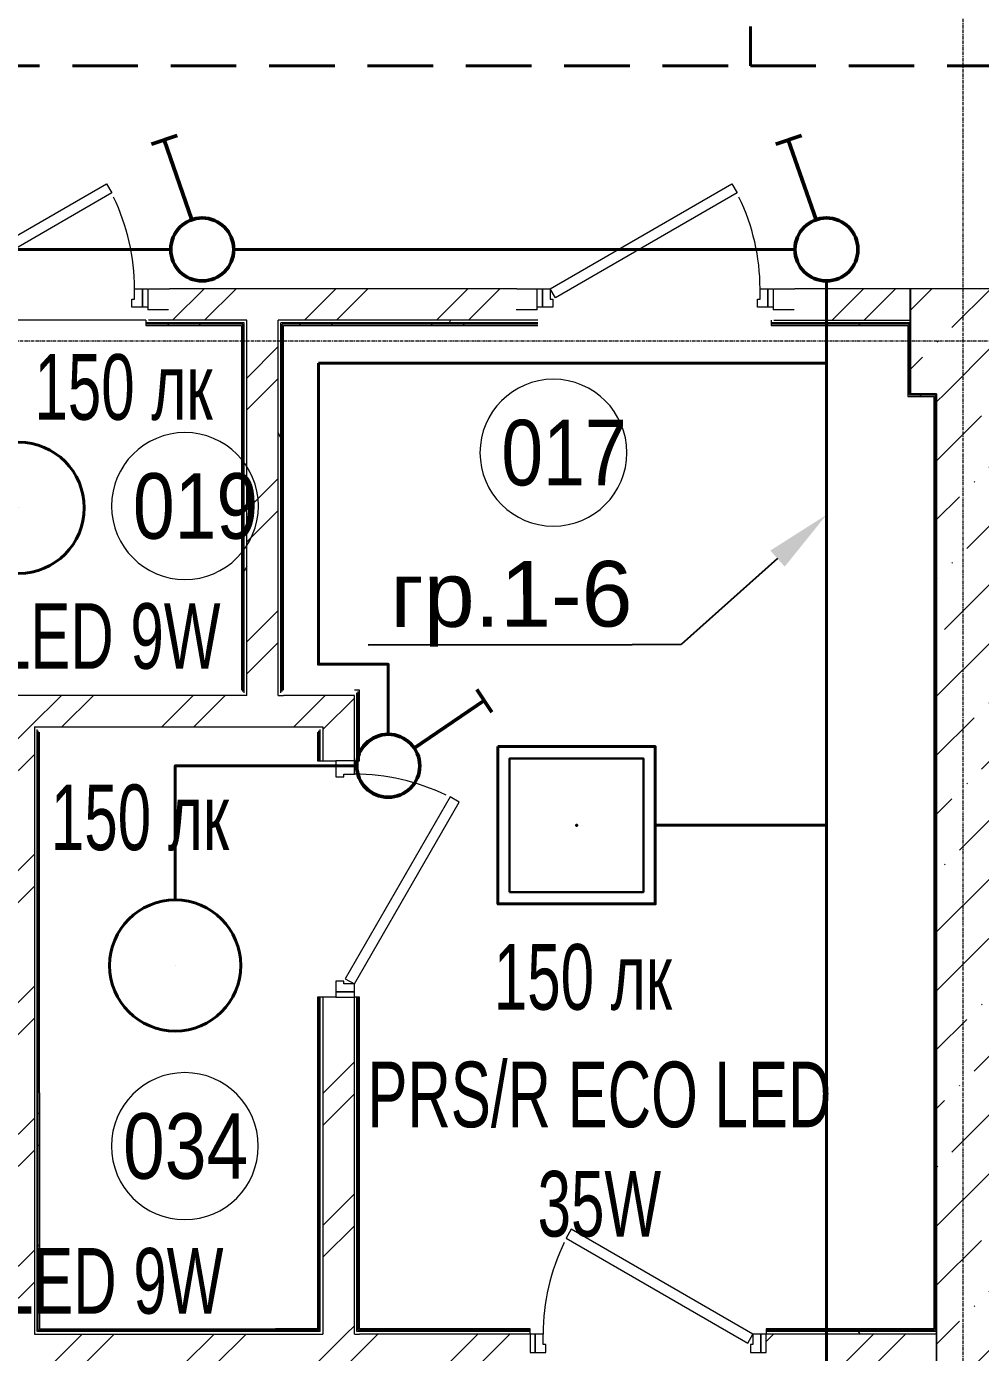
# Model space of a CAD drawing. Header units: metres. Extents: x -93142 to 227756, y -64772 to 286334.
# Drawn here: x 80493 to 84130, y -54141 to -49086 of the extents above; entities that cross this region are included whole.
import ezdxf
from ezdxf import colors
from ezdxf.entities.mleader import LeaderData, LeaderLine
from ezdxf.math import Vec2, Vec3

# ---------------------------------------------------------------- set-up
doc = ezdxf.new("R2010")
doc.units = ezdxf.units.M
for name, pattern in [('ADSK_Линия сетки', [21, 12, -3, 3, -3]), ('DASHED', [0.75, 0.5, -0.25]), ('HIDDEN2', [0.1875, 0.125, -0.0625])]:
    doc.linetypes.add(name, pattern=pattern)
for name, color, linetype, lineweight in [('A-AREA-IDEN', 7, 'Continuous', 9), ('A-DETL-THIN', 7, 'Continuous', 5), ('A-DOOR', 7, 'Continuous', 5), ('A-DOOR-FRAM', 7, 'Continuous', 13), ('A-FLOR', 7, 'Continuous', 5), ('A-WALL', 7, 'Continuous', 5), ('A-WALL-PATT', 7, 'Continuous', 18), ('I-WALL', 7, 'Continuous', 5), ('nadpisi', 84, 'Continuous', 13), ('S-COLS', 7, 'Continuous', 5), ('S-GRID', 7, 'Continuous', 9), ('ав осв', 1, 'HIDDEN2', 40), ('раб осв', 7, 'Continuous', 40), ('ЭЛ', 250, 'Continuous', 50), ('ЭЛ.освещ.', 150, 'Continuous', 50), ('ЭЛ.сети', 5, 'Continuous', 100)]:
    doc.layers.add(name, color=color, linetype=linetype, lineweight=lineweight)
doc.styles.add('Arial', font='ARIALN.TTF', dxfattribs={"width": 0.8, "height": 2.5})
doc.styles.add('GOST Common_I_1', font='ARIALN.TTF', dxfattribs={"height": 300})
doc.styles.add('ISOPEUR', font='ARIALN.TTF')
pattern_1 = [(45, (0, 0), (84.19025, 308.69666), [396.875, -79.375, 3.353, -76.022])]
pattern_2 = [(45, (0, 0), (-251.4472, 251.4472), []), (45, (0, 381), (-251.4472, 251.4472), [])]
pattern_3 = [(50, (0, 0), (728.7365, -63.756), [76.2, -838.2]), (355, (0, 0), (-140.9716, 764.2276), [60.96, -670.56]), (100.451, (60.7, -5.3), (587.77, 700.467), [64.76, -712.36]), (46.184, (0, 203.2), (1084.316, -168.171), [114.3, -1257.3]), (96.636, (90.4, 189.2), (949.61, 989.71), [97.14, -1068.54]), (351.184, (0, 203.2), (949.62, 989.701), [91.44, -1005.84]), (21, (101.6, 152.4), (606.458, -409.0606), [76.2, -838.2]), (326, (101.6, 152.4), (247.2083, 736.753), [60.96, -670.56]), (71.451, (152.14, 118.3), (853.6683, 327.6855), [64.76, -712.36]), (37.5, (0, 0), (12.3547, 338.2201), [33.528, -628.904, 33.528, -647.192, -673.1]), (37.5, (0, 0), (12.3547, 338.2201), [-1343.152, 33.528, -639.572]), (7.5, (0, 0), (267.2789, 400.7221), [33.528, -354.584, 33.528, -613.664, -256.54]), (7.5, (0, 0), (267.2789, 400.7221), [-1035.304, 33.528, -223.012]), (327.5, (-226.57, 0), (542.3633, -22.91534), [33.528, -220.472, 33.528, -758.952, -1051.56]), (327.5, (-226.57, 0), (542.3633, -22.91534), [-1046.48, 33.528, -1018.032]), (317.5, (-328.17, 0), (592.517, 101.707), [33.528, -296.672, 33.528, -492.76, -746.76]), (317.5, (-328.17, 0), (592.517, 101.707), [-856.488, 33.528, -713.232])]
pattern_4 = [(0, (0, 0), (812.8, 203.2), [33.528, -576.072, 33.528, -576.072, -3251.2]), (0, (0, 0), (812.8, 203.2), [-1219.2, 33.528, -1185.672, 33.528, -576.072, -1422.4]), (0, (0, 0), (812.8, 203.2), [-3048, 33.528, -372.872, 33.528, -982.472]), (120, (304.8, 101.6), (-582.37636, 602.30545), [33.528, -576.072, 33.528, -576.072, -3251.2]), (120, (304.8, 101.6), (-582.37636, 602.30545), [-1219.2, 33.528, -1185.672, 33.528, -576.072, -1422.4]), (120, (304.8, 101.6), (-582.37636, 602.30545), [-3048, 33.528, -372.872, 33.528, -982.472]), (240, (406.4, 508), (-230.42364, -805.50545), [33.528, -576.072, 33.528, -576.072, -3251.2]), (240, (406.4, 508), (-230.42364, -805.50545), [-1219.2, 33.528, -1185.672, 33.528, -576.072, -1422.4]), (240, (406.4, 508), (-230.42364, -805.50545), [-3048, 33.528, -372.872, 33.528, -982.472])]

# ---------------------------------------------------------------- blocks, each defined once
blk = doc.blocks.new('КДП АПК - КР_rvt-1-Цокольный этаж')
at = {"layer": 'A-WALL-PATT', "lineweight": 15}
h = blk.add_hatch(dxfattribs=at)
h.set_pattern_fill('FP_9', color=256, style=0, pattern_type=2)
h.set_pattern_definition(pattern_1)
h.paths.add_polyline_path([(83962.7, -55945.6), (84162.7, -55945.6), (84162.7, -49845.6), (83962.7, -49845.6), (83962.7, -55930.5)], flags=0)
at = {"layer": 'S-COLS', "lineweight": 15}
h = blk.add_hatch(dxfattribs=at)
h.set_pattern_fill('FP_9', color=256, style=0, pattern_type=2)
h.set_pattern_definition(pattern_1)
h.paths.add_polyline_path([(83962.7, -49845.6), (84182.7, -49845.6), (84182.7, -49565.6), (84262.7, -49565.2), (84262.7, -49445.6), (83862.7, -49445.6), (83862.7, -49845.6)], flags=0)
at = {"layer": 'I-WALL', "lineweight": 15}
blk.add_line((83962.7, -49845.6), (83962.7, -55945.6), dxfattribs=at)
at = {"layer": 'S-COLS', "lineweight": 15}
for p, q in [((84262.7, -49445.6), (83862.7, -49445.6)), ((83862.7, -49445.6), (83862.7, -49845.6)), ((83862.7, -49845.6), (83962.7, -49845.6))]:
    blk.add_line(p, q, dxfattribs=at)
blk = doc.blocks.new('AC_Дверь_Однопольная_ДеревяннаяВнутренняя_ГОСТ6629-88 - ДГ 21-9Л-1469641-Цокольный этаж')
at = {"layer": 'A-DOOR', "lineweight": 13}
for p, q in [((-292.8, 460), (-312.8, 425.4)), ((400, 60), (-292.8, 460)), ((-312.8, 425.4), (380, 25.4)), ((380, 25.4), (400, 60))]:
    blk.add_line(p, q, dxfattribs=at)
at = {"layer": 'A-DOOR', "lineweight": 18}
for p, q in [((-430, 60), (-450, 60)), ((-450, 60), (-450, -10)), ((-430, -10), (-430, 60)), ((450, 60), (430, 60)), ((430, 60), (430, -10)), ((450, -10), (450, 60)), ((-450, -10), (-430, -10)), ((430, -10), (450, -10))]:
    blk.add_line(p, q, dxfattribs=at)
at = {"layer": 'A-DOOR'}
blk.add_arc((400, 60), 800, 154.0949, 180, dxfattribs=at)
at = {"layer": 'A-DOOR-FRAM'}
for p, q in [((-400, 60), (-430, 60)), ((-430, 60), (-430, -10)), ((-400, 20), (-400, 60)), ((430, 60), (400, 60)), ((400, 60), (400, 20)), ((430, -10), (430, 60)), ((-390, 20), (-400, 20)), ((-390, -10), (-390, 20)), ((400, 20), (390, 20)), ((390, 20), (390, -10)), ((-430, -10), (-390, -10)), ((390, -10), (430, -10))]:
    blk.add_line(p, q, dxfattribs=at)
blk = doc.blocks.new('AC_Дверь_Однопольная_ДеревяннаяВнутренняя_ГОСТ6629-88 - ДГ 21-9-2276558-Цокольный этаж')
at = {"layer": 'A-DOOR', "lineweight": 13}
for p, q in [((-400, 40), (292.8, 440)), ((312.8, 405.4), (-380, 5.4)), ((292.8, 440), (312.8, 405.4)), ((-380, 5.4), (-400, 40))]:
    blk.add_line(p, q, dxfattribs=at)
at = {"layer": 'A-DOOR', "lineweight": 18}
for p, q in [((-450, 40), (-430, 40)), ((-450, -30), (-450, 40)), ((-430, 40), (-430, -30)), ((430, 40), (450, 40)), ((430, -30), (430, 40)), ((450, 40), (450, -30)), ((-430, -30), (-440, -30)), ((440, -30), (430, -30))]:
    blk.add_line(p, q, dxfattribs=at)
at = {"layer": 'A-DOOR'}
blk.add_arc((-400, 40), 800, 0, 25.9051, dxfattribs=at)
at = {"layer": 'A-DOOR-FRAM'}
for p, q in [((-430, 40), (-400, 40)), ((-430, -30), (-430, 40)), ((-400, 40), (-400, 0)), ((-400, 0), (-390, 0)), ((-390, 0), (-390, -30)), ((390, 0), (400, 0)), ((390, -30), (390, 0)), ((400, 40), (430, 40)), ((400, 0), (400, 40)), ((430, 40), (430, -30)), ((-390, -30), (-430, -30)), ((430, -30), (390, -30))]:
    blk.add_line(p, q, dxfattribs=at)
blk = doc.blocks.new('ПСС_Марка_помещения - Имя_2_5мм-224473-Цокольный этаж')
at = {"layer": 'A-AREA-IDEN'}
for start, end in [(360, 180), (180, 360)]:
    blk.add_arc((-0.074, 0.039), 3.5, start, end, dxfattribs=at)
blk = doc.blocks.new('TS LED без датчика')
at = {"layer": 'раб осв', "color": 0, "lineweight": 40, "ltscale": 100}
blk.add_line((-535184, 16419.5), (-535184, 16419.5), dxfattribs=at)
at = {"layer": 'раб осв', "color": 5, "lineweight": 40, "ltscale": 100}
blk.add_circle((-535184, 16419.5), 250, dxfattribs=at)
blk = doc.blocks.new('выкл. 1 клав. скрыт')
at = {"layer": 'ЭЛ.освещ.', "color": 0, "ltscale": 100}
for p, q in [((2902123, 2044848.8), (2902427.1, 2044743)), ((2902444.4, 2044793), (2902410.7, 2044695))]:
    blk.add_line(p, q, dxfattribs=at)
blk.add_circle((2902009.7, 2044888.3), 120, dxfattribs=at)
blk = doc.blocks.new('ARS.R UNI LED')
at = {"color": 5, "lineweight": 30, "ltscale": 100}
blk.add_lwpolyline([(2913222.7, 2072748.5), (2913732.7, 2072748.5), (2913732.7, 2073258.5), (2913222.7, 2073258.5)], close=True, dxfattribs=at)
at = {"color": 0, "lineweight": 40, "ltscale": 100}
blk.add_point((2913477.7, 2073003.5), dxfattribs=at)
at = {"layer": 'ЭЛ', "color": 5, "lineweight": 40, "ltscale": 10}
blk.add_lwpolyline([(2913177.7, 2073303.5), (2913777.7, 2073303.5), (2913777.7, 2072703.5), (2913177.7, 2072703.5)], close=True, dxfattribs=at)

msp = doc.modelspace()

# ---------------------------------------------------------------- hatches: boundary and pattern name
at = {"layer": 'A-WALL-PATT', "lineweight": 5}
h = msp.add_hatch(dxfattribs=at)
h.set_pattern_fill('FP_1', color=256, style=0, pattern_type=2)
h.set_pattern_definition(pattern_2)
h.paths.add_polyline_path([(83862.6532, -50205.6443), (83862.6532, -50085.6443), (83342.6532, -50085.6443), (83342.6532, -50205.6443), (83511.3468, -50205.6443)], flags=0)
h.paths.add_polyline_path([(80959.9175, -50205.6443), (82442.6532, -50205.6443), (82442.6532, -50085.6443), (80957.6532, -50085.6443), (80957.6532, -50205.6443)], flags=0)
h.paths.add_polyline_path([(79582.6532, -50205.6443), (80067.6532, -50205.6443), (80067.6532, -50085.6443), (79162.6532, -50085.6443), (79162.6532, -50205.6443), (79462.6532, -50205.6443)], flags=0)
h = msp.add_hatch(dxfattribs=at)
h.set_pattern_fill('FP_3', color=256, style=0, pattern_type=2)
h.set_pattern_definition(pattern_3)
h.paths.add_polyline_path([(81312.6532, -50220.6443), (81317.6532, -50220.6443), (81317.6532, -50215.6443), (80947.6532, -50215.6443), (80947.6532, -50220.6443), (81229.9519, -50220.6443)], flags=0)
h.paths.add_polyline_path([(79592.6532, -50220.6443), (80067.6532, -50220.6443), (80067.6532, -50215.6443), (79592.6532, -50215.6443)], flags=0)
h = msp.add_hatch(dxfattribs=at)
h.set_pattern_fill('FP_1', color=256, style=0, pattern_type=2)
h.set_pattern_definition(pattern_2)
h.paths.add_polyline_path([(79597.6532, -50225.6443), (80067.6532, -50225.6443), (80067.6532, -50220.6443), (79597.6532, -50220.6443)], flags=0)
h.paths.add_polyline_path([(81312.6532, -50225.6443), (81312.6532, -50220.6443), (80947.6532, -50220.6443), (80947.6532, -50225.6443), (81229.9519, -50225.6443)], flags=0)
h = msp.add_hatch(dxfattribs=at)
h.set_pattern_fill('FP_1', color=256, style=0, pattern_type=2)
h.set_pattern_definition(pattern_2)
h.paths.add_polyline_path([(81312.6532, -51615.6443), (81317.6532, -51615.6443), (81317.6532, -50220.6443), (81312.6532, -50220.6443), (81312.6532, -50272.4169)], flags=0)
h = msp.add_hatch(dxfattribs=at)
h.set_pattern_fill('FP_2', color=256, style=0, pattern_type=2)
h.set_pattern_definition(pattern_4)
h.paths.add_polyline_path([(81332.6532, -51625.6443), (81332.6532, -50205.6443), (81322.6532, -50205.6443), (81322.6532, -51625.6443)], flags=0)
h = msp.add_hatch(dxfattribs=at)
h.set_pattern_fill('FP_1', color=256, style=0, pattern_type=2)
h.set_pattern_definition(pattern_2)
h.paths.add_polyline_path([(81452.6532, -51635.6443), (81452.6532, -50205.6443), (81332.6532, -50205.6443), (81332.6532, -51635.6443)], flags=0)
h = msp.add_hatch(dxfattribs=at)
h.set_pattern_fill('FP_2', color=256, style=0, pattern_type=2)
h.set_pattern_definition(pattern_4)
h.paths.add_polyline_path([(81452.6532, -51635.6443), (81462.6532, -51635.6443), (81462.6532, -50205.6443), (81452.6532, -50205.6443), (81452.6532, -50272.4169)], flags=0)
h = msp.add_hatch(dxfattribs=at)
h.set_pattern_fill('FP_2', color=256, style=0, pattern_type=2)
h.set_pattern_definition(pattern_4)
h.paths.add_polyline_path([(83342.6532, -50215.6443), (83862.6532, -50215.6443), (83862.6532, -50205.6443), (83332.6532, -50205.6443), (83332.6532, -50215.6443)], flags=0)
h.paths.add_polyline_path([(81462.6532, -50215.6443), (82442.6532, -50215.6443), (82442.6532, -50205.6443), (81462.6532, -50205.6443)], flags=0)
h = msp.add_hatch(dxfattribs=at)
h.set_pattern_fill('FP_3', color=256, style=0, pattern_type=2)
h.set_pattern_definition(pattern_3)
h.paths.add_polyline_path([(83857.6532, -50220.6443), (83862.6532, -50220.6443), (83862.6532, -50215.6443), (83332.6532, -50215.6443), (83332.6532, -50220.6443), (83511.3468, -50220.6443)], flags=0)
h.paths.add_polyline_path([(81483.4402, -50220.6443), (82442.6532, -50220.6443), (82442.6532, -50215.6443), (81467.6532, -50215.6443), (81467.6532, -50220.6443), (81472.6532, -50220.6443)], flags=0)
h = msp.add_hatch(dxfattribs=at)
h.set_pattern_fill('FP_1', color=256, style=0, pattern_type=2)
h.set_pattern_definition(pattern_2)
h.paths.add_polyline_path([(81467.6532, -51620.6443), (81472.6532, -51620.6443), (81472.6532, -50220.6443), (81467.6532, -50220.6443), (81467.6532, -50272.4169)], flags=0)
h = msp.add_hatch(dxfattribs=at)
h.set_pattern_fill('FP_1', color=256, style=0, pattern_type=2)
h.set_pattern_definition(pattern_2)
h.paths.add_polyline_path([(83852.6532, -50225.6443), (83857.6532, -50225.6443), (83857.6532, -50220.6443), (83332.6532, -50220.6443), (83332.6532, -50225.6443), (83511.3468, -50225.6443)], flags=0)
h.paths.add_polyline_path([(81483.4402, -50225.6443), (82442.6532, -50225.6443), (82442.6532, -50220.6443), (81472.6532, -50220.6443), (81472.6532, -50225.6443)], flags=0)
h = msp.add_hatch(dxfattribs=at)
h.set_pattern_fill('FP_1', color=256, style=0, pattern_type=2)
h.set_pattern_definition(pattern_2)
h.paths.add_polyline_path([(83857.6532, -50495.6443), (83857.6532, -50225.6443), (83852.6532, -50225.6443), (83852.6532, -50495.6443)], flags=0)
h = msp.add_hatch(dxfattribs=at)
h.set_pattern_fill('FP_1', color=256, style=0, pattern_type=2)
h.set_pattern_definition(pattern_2)
h.paths.add_polyline_path([(83952.6532, -50495.6443), (83952.6532, -50490.6443), (83857.6532, -50490.6443), (83857.6532, -50495.6443), (83862.6532, -50495.6443)], flags=0)
h = msp.add_hatch(dxfattribs=at)
h.set_pattern_fill('FP_1', color=256, style=0, pattern_type=2)
h.set_pattern_definition(pattern_2)
h.paths.add_polyline_path([(83952.6532, -54050.6443), (83957.6532, -54050.6443), (83957.6532, -50490.6443), (83952.6532, -50490.6443), (83952.6532, -53808.7018)], flags=0)
h = msp.add_hatch(dxfattribs=at)
h.set_pattern_fill('FP_3', color=256, style=0, pattern_type=2)
h.set_pattern_definition(pattern_3)
h.paths.add_polyline_path([(83962.6532, -54055.6443), (83962.6532, -50485.6443), (83957.6532, -50485.6443), (83957.6532, -54055.6443)], flags=0)
h = msp.add_hatch(dxfattribs=at)
h.set_pattern_fill('FP_1', color=256, style=0, pattern_type=2)
h.set_pattern_definition(pattern_2)
h.paths.add_polyline_path([(79302.6532, -51755.6443), (81622.6532, -51755.6443), (81622.6532, -51635.6443), (79302.6532, -51635.6443), (79302.6532, -51686.9308)], flags=0)
h = msp.add_hatch(dxfattribs=at)
h.set_pattern_fill('FP_1', color=256, style=0, pattern_type=2)
h.set_pattern_definition(pattern_2)
h.paths.add_polyline_path([(81622.6532, -54070.6443), (81742.6532, -54070.6443), (81742.6532, -52785.6443), (81622.6532, -52785.6443), (81622.6532, -54050.6443)], flags=0)
h.paths.add_polyline_path([(81672.6532, -51885.6443), (81742.6532, -51885.6443), (81742.6532, -51635.6443), (81622.6532, -51635.6443), (81622.6532, -51885.6443)], flags=0)
h = msp.add_hatch(dxfattribs=at)
h.set_pattern_fill('FP_1', color=256, style=0, pattern_type=2)
h.set_pattern_definition(pattern_2)
h.paths.add_polyline_path([(81757.6532, -54055.6443), (81762.6532, -54055.6443), (81762.6532, -52785.6443), (81757.6532, -52785.6443), (81757.6532, -53808.7018)], flags=0)
h.paths.add_polyline_path([(81757.6532, -51885.6443), (81762.6532, -51885.6443), (81762.6532, -51615.6443), (81757.6532, -51615.6443), (81757.6532, -51686.9308)], flags=0)
h = msp.add_hatch(dxfattribs=at)
h.set_pattern_fill('FP_1', color=256, style=0, pattern_type=2)
h.set_pattern_definition(pattern_2)
h.paths.add_polyline_path([(80522.6532, -58235.6443), (80522.6532, -51755.6443), (80402.6532, -51755.6443), (80402.6532, -58235.6443), (80469.4869, -58235.6443)], flags=0)
h = msp.add_hatch(dxfattribs=at)
h.set_pattern_fill('FP_1', color=256, style=0, pattern_type=2)
h.set_pattern_definition(pattern_2)
h.paths.add_polyline_path([(80542.6532, -54055.6443), (80542.6532, -51775.6443), (80537.6532, -51775.6443), (80537.6532, -54055.6443)], flags=0)
h = msp.add_hatch(dxfattribs=at)
h.set_pattern_fill('FP_1', color=256, style=0, pattern_type=2)
h.set_pattern_definition(pattern_2)
h.paths.add_polyline_path([(81602.6532, -54050.6443), (81607.6532, -54050.6443), (81607.6532, -52785.6443), (81602.6532, -52785.6443), (81602.6532, -53808.7018)], flags=0)
h.paths.add_polyline_path([(81607.6532, -51885.6443), (81607.6532, -51770.6443), (81602.6532, -51770.6443), (81602.6532, -51885.6443)], flags=0)
h = msp.add_hatch(dxfattribs=at)
h.set_pattern_fill('FP_1', color=256, style=0, pattern_type=2)
h.set_pattern_definition(pattern_2)
h.paths.add_polyline_path([(83962.6532, -54190.6443), (83962.6532, -54070.6443), (83312.6532, -54070.6443), (83312.6532, -54190.6443), (83957.6532, -54190.6443)], flags=0)
h.paths.add_polyline_path([(80402.6532, -54190.6443), (80402.6532, -54070.6443), (78442.6532, -54070.6443), (78442.6532, -54190.6443), (80392.6532, -54190.6443)], flags=0)
h.paths.add_polyline_path([(81483.4402, -54190.6443), (82412.6532, -54190.6443), (82412.6532, -54070.6443), (80522.6532, -54070.6443), (80522.6532, -54190.6443), (80976.4636, -54190.6443)], flags=0)
h.paths.add_polyline_path([(77427.627, -54190.6443), (77542.6532, -54190.6443), (77542.6532, -54070.6443), (76632.6532, -54070.6443), (76632.6532, -54190.6443), (76920.6504, -54190.6443)], flags=0)
h = msp.add_hatch(dxfattribs=at)
h.set_pattern_fill('FP_1', color=256, style=0, pattern_type=2)
h.set_pattern_definition(pattern_2)
h.paths.add_polyline_path([(81607.6532, -54055.6443), (81607.6532, -54050.6443), (80542.6532, -54050.6443), (80542.6532, -54055.6443), (81483.4402, -54055.6443)], flags=0)
h = msp.add_hatch(dxfattribs=at)
h.set_pattern_fill('FP_2', color=256, style=0, pattern_type=2)
h.set_pattern_definition(pattern_4)
h.paths.add_polyline_path([(83312.6532, -54070.6443), (83962.6532, -54070.6443), (83962.6532, -54060.6443), (83312.6532, -54060.6443)], flags=0)
h.paths.add_polyline_path([(81990.4169, -54070.6443), (82412.6532, -54070.6443), (82412.6532, -54060.6443), (81752.6532, -54060.6443), (81752.6532, -54070.6443), (81762.6532, -54070.6443)], flags=0)
h = msp.add_hatch(dxfattribs=at)
h.set_pattern_fill('FP_3', color=256, style=0, pattern_type=2)
h.set_pattern_definition(pattern_3)
h.paths.add_polyline_path([(83312.6532, -54060.6443), (83962.6532, -54060.6443), (83962.6532, -54055.6443), (83312.6532, -54055.6443)], flags=0)
h.paths.add_polyline_path([(82412.6532, -54060.6443), (82412.6532, -54055.6443), (81757.6532, -54055.6443), (81757.6532, -54060.6443), (81990.4169, -54060.6443)], flags=0)
h = msp.add_hatch(dxfattribs=at)
h.set_pattern_fill('FP_1', color=256, style=0, pattern_type=2)
h.set_pattern_definition(pattern_2)
h.paths.add_polyline_path([(83957.6532, -54055.6443), (83957.6532, -54050.6443), (83312.6532, -54050.6443), (83312.6532, -54055.6443), (83511.3468, -54055.6443)], flags=0)
h.paths.add_polyline_path([(81990.4169, -54055.6443), (82412.6532, -54055.6443), (82412.6532, -54050.6443), (81762.6532, -54050.6443), (81762.6532, -54055.6443)], flags=0)

# ---------------------------------------------------------------- linework, layer by layer
at = {"layer": 'A-DETL-THIN'}
for p, q in [((80542.6532, -53150.6443), (80542.6532, -54050.6443)), ((80542.6532, -54050.6443), (81442.6532, -54050.6443))]:
    msp.add_line(p, q, dxfattribs=at)
at = {"layer": 'A-FLOR', "lineweight": 13}
msp.add_line((80947.6532, -50205.6443), (80067.6532, -50205.6443), dxfattribs=at)
at = {"layer": 'A-WALL'}
for p, q in [((80957.6532, -50085.6443), (81037.6532, -50085.6443)), ((82362.6532, -50085.6443), (82442.6532, -50085.6443)), ((83342.6532, -50085.6443), (83422.6532, -50085.6443)), ((80954.6531, -50155.6731), (80944.6531, -50155.6731)), ((80954.6531, -50155.6731), (80954.6531, -50165.6443)), ((81034.6531, -50165.6443), (80954.6531, -50165.6443)), ((82439.6531, -50165.6443), (82359.6531, -50165.6443)), ((82439.6531, -50165.6443), (82439.6531, -50155.6731)), ((82449.6531, -50155.6731), (82439.6531, -50155.6731)), ((83339.6531, -50155.6731), (83329.6531, -50155.6731)), ((83339.6531, -50155.6731), (83339.6531, -50165.6443)), ((83419.6531, -50165.6443), (83339.6531, -50165.6443)), ((81322.6532, -50215.6443), (80947.6532, -50215.6443)), ((81317.6532, -50220.6443), (80947.6532, -50220.6443)), ((81332.6532, -50205.6443), (80957.6532, -50205.6443)), ((81317.6532, -51620.6443), (81317.6532, -50220.6443)), ((81322.6532, -51625.6443), (81322.6532, -50215.6443)), ((81332.6532, -51635.6443), (81332.6532, -50205.6443)), ((81452.6532, -51635.6443), (81452.6532, -50205.6443)), ((82442.6532, -50205.6443), (81452.6532, -50205.6443)), ((81462.6532, -51625.6443), (81462.6532, -50215.6443)), ((82442.6532, -50215.6443), (81462.6532, -50215.6443)), ((81467.6532, -51620.6443), (81467.6532, -50220.6443)), ((82442.6532, -50220.6443), (81467.6532, -50220.6443)), ((83862.6532, -50215.6443), (83332.6532, -50215.6443)), ((83857.6532, -50220.6443), (83332.6532, -50220.6443)), ((83342.6532, -50205.6443), (83862.6532, -50205.6443)), ((83857.6532, -50490.6443), (83857.6532, -50220.6443)), ((83957.6532, -50490.6443), (83857.6532, -50490.6443)), ((83957.6532, -50490.6443), (83957.6532, -54055.6443)), ((81332.6532, -51635.6443), (79582.6532, -51635.6443)), ((81452.6532, -51635.6443), (81472.6532, -51635.6443)), ((81742.6532, -51885.6443), (81742.6532, -51635.6443)), ((81752.6532, -51885.6443), (81752.6532, -51625.6443)), ((81757.6532, -51885.6443), (81757.6532, -51620.6443)), ((80522.6532, -51755.6443), (81602.6532, -51755.6443)), ((80522.6532, -51755.6443), (80522.6532, -54070.6443)), ((81622.6532, -51755.6443), (81622.6532, -51885.6443)), ((80532.6532, -54060.6443), (80532.6532, -51765.6443)), ((80537.6532, -54055.6443), (80537.6532, -51770.6443)), ((81607.6532, -51885.6443), (81607.6532, -51770.6443)), ((81612.6532, -51885.6443), (81612.6532, -51765.6443)), ((81607.6532, -54055.6443), (81607.6532, -52785.6443)), ((81612.6532, -54060.6443), (81612.6532, -52785.6443)), ((81622.6532, -52785.6443), (81622.6532, -54050.6443)), ((81742.6532, -54070.6443), (81742.6532, -52785.6443)), ((81752.6532, -54060.6443), (81752.6532, -52785.6443)), ((81757.6532, -54055.6443), (81757.6532, -52785.6443)), ((80522.6532, -54070.6443), (81622.6532, -54070.6443)), ((81612.6532, -54060.6443), (80532.6532, -54060.6443)), ((81607.6532, -54055.6443), (80537.6532, -54055.6443)), ((82412.6532, -54060.6443), (81752.6532, -54060.6443)), ((82412.6532, -54055.6443), (81757.6532, -54055.6443)), ((82412.6532, -54070.6443), (81762.6532, -54070.6443)), ((83957.6532, -54055.6443), (83312.6532, -54055.6443)), ((83962.6532, -54060.6443), (83312.6532, -54060.6443)), ((83962.6532, -54070.6443), (83312.6532, -54070.6443))]:
    msp.add_line(p, q, dxfattribs=at)
at = {"layer": 'A-WALL', "lineweight": 18}
for p, q in [((82362.6532, -50085.6443), (81037.6532, -50085.6443)), ((83862.6532, -50085.6443), (83422.6532, -50085.6443)), ((83862.6532, -50485.6443), (83862.6532, -50085.6443)), ((80947.6532, -50205.6443), (80947.6532, -50225.6443)), ((80947.6532, -50225.6443), (81312.6532, -50225.6443)), ((81312.6532, -50225.6443), (81312.6532, -51615.6443)), ((81472.6532, -51615.6443), (81472.6532, -50225.6443)), ((81472.6532, -50225.6443), (82442.6532, -50225.6443)), ((83332.6532, -50205.6443), (83332.6532, -50225.6443)), ((83332.6532, -50225.6443), (83852.6532, -50225.6443)), ((83852.6532, -50225.6443), (83852.6532, -50495.6443)), ((83852.6532, -50495.6443), (83952.6532, -50495.6443)), ((83962.6532, -50485.6443), (83862.6532, -50485.6443)), ((83952.6532, -50495.6443), (83952.6532, -54050.6443)), ((83962.6532, -56585.6443), (83962.6532, -50485.6443)), ((81742.6532, -51635.6443), (81472.6532, -51635.6443)), ((81762.6532, -51615.6443), (81742.6532, -51615.6443)), ((81762.6532, -51885.6443), (81762.6532, -51615.6443)), ((81602.6532, -51755.6443), (81622.6532, -51755.6443)), ((80542.6532, -53150.6443), (80542.6532, -51775.6443)), ((81602.6532, -51775.6443), (81602.6532, -51885.6443)), ((81602.6532, -51885.6443), (81672.6532, -51885.6443)), ((81742.6532, -51885.6443), (81762.6532, -51885.6443)), ((81672.6532, -52785.6443), (81602.6532, -52785.6443)), ((81602.6532, -52785.6443), (81602.6532, -54050.6443)), ((81762.6532, -52785.6443), (81742.6532, -52785.6443)), ((81762.6532, -54050.6443), (81762.6532, -52785.6443)), ((81602.6532, -54050.6443), (81442.6532, -54050.6443)), ((81622.6532, -54050.6443), (81622.6532, -54070.6443)), ((81742.6532, -54070.6443), (81762.6532, -54070.6443)), ((82412.6532, -54050.6443), (81762.6532, -54050.6443)), ((82412.6532, -54070.6443), (82412.6532, -54050.6443)), ((83952.6532, -54050.6443), (83312.6532, -54050.6443)), ((83312.6532, -54050.6443), (83312.6532, -54070.6443))]:
    msp.add_line(p, q, dxfattribs=at)
at = {"layer": 'S-GRID', "linetype": 'ADSK_Линия сетки'}
for p, q in [((84062.6532, -38095.4453), (84062.6532, -63954.6071)), ((94527.9128, -50285.6443), (29247.2594, -50285.6443))]:
    msp.add_line(p, q, dxfattribs=at)
at = {"layer": 'ав осв', "linetype": 'DASHED', "lineweight": 40, "ltscale": 500}
for points in [[(38372.6532, -49085.6443), (38372.6532, -49235.6443), (53332.6459, -49235.6443), (53332.6459, -49085.6495), (53332.6459, -49235.6443), (68292.6459, -49235.6443), (68292.6459, -49085.6495), (68292.6459, -49235.6443), (83252.635, -49235.6443), (83252.635, -49085.6573)], [(83252.635, -49235.6443), (85123.9441, -49235.6443), (85123.9441, -49785.6443)]]:
    msp.add_lwpolyline(points, dxfattribs=at)
at = {"layer": 'раб осв'}
for points in [[(81042.6532, -49935.6443), (79482.6532, -49935.6443)], [(83422.6532, -49935.6443), (81282.6532, -49935.6443)], [(83542.6532, -50055.6443), (83542.6532, -52130.6443), (82889.904, -52130.6443)], [(81605.7845, -50368.4779), (83542.6532, -50368.4779)], [(81059.6178, -52415.5829), (81059.6178, -51903.9437), (81752.0254, -51903.9437)], [(83542.6532, -52130.6443), (83542.6532, -53905.6443), (83542.6532, -53905.6443)], [(83542.6532, -53905.6443), (83542.6532, -55025.6443), (83357.6532, -55025.6443)]]:
    msp.add_lwpolyline(points, dxfattribs=at)

# ---------------------------------------------------------------- block references
at = {"lineweight": 5}
msp.add_blockref('КДП АПК - КР_rvt-1-Цокольный этаж', (0, -640), dxfattribs=at)
at = {"layer": 'A-AREA-IDEN', "xscale": 80, "yscale": 80, "zscale": 80}
for p in [(82507.5749, -50713.5325), (81102.7448, -50916.9043), (81102.2417, -53357.001)]:
    msp.add_blockref('ПСС_Марка_помещения - Имя_2_5мм-224473-Цокольный этаж', p, dxfattribs=at)
at = {"layer": 'A-DOOR', "color": 8, "true_color": 0x7f7f7f}
for p in [(80504.6531, -50125.6443), (82889.6531, -50125.6443)]:
    msp.add_blockref('AC_Дверь_Однопольная_ДеревяннаяВнутренняя_ГОСТ6629-88 - ДГ 21-9-2276558-Цокольный этаж', p, dxfattribs=at)
at = {"layer": 'A-DOOR', "rotation": 270.0000000000003}
msp.add_blockref('AC_Дверь_Однопольная_ДеревяннаяВнутренняя_ГОСТ6629-88 - ДГ 21-9Л-1469641-Цокольный этаж', (81682.6532, -52335.6443), dxfattribs=at)
at = {"layer": 'A-DOOR'}
msp.add_blockref('AC_Дверь_Однопольная_ДеревяннаяВнутренняя_ГОСТ6629-88 - ДГ 21-9Л-1469641-Цокольный этаж', (82862.6532, -54130.6443), dxfattribs=at)
at = {"layer": 'раб осв', "color": 0, "lineweight": 40, "ltscale": 100, "xscale": -1}
for p, rotation in [((-1963725.6006, -2951945.3038), 270), ((-1961345.6006, -2951945.3038), 270), ((-3250648.3731, 1171834.5203), 195.0064740163372)]:
    msp.add_blockref('выкл. 1 клав. скрыт', p, dxfattribs=dict(at, rotation=rotation))
at = {"layer": 'раб осв', "color": 0, "lineweight": 40}
for p in [(615646.6909, -67340.1434), (616243.6556, -69085.0819)]:
    msp.add_blockref('TS LED без датчика', p, dxfattribs=at)
at = {"layer": 'раб осв', "color": 0, "lineweight": 40, "ltscale": 100}
msp.add_blockref('ARS.R UNI LED', (-2830887.8011, -2125134.1934), dxfattribs=at)

# ---------------------------------------------------------------- texts
at = {"layer": 'A-AREA-IDEN', "char_height": 250, "attachment_point": 1, "style": 'GOST Common_I_1'}
for s, insert, width in [('017', (82303.0786, -50585.0726), 577.215), ('019', (80898.2485, -50788.4443), 577.215), ('034', (80860.5454, -53228.541), 667.004)]:
    msp.add_mtext(s, dxfattribs=dict(at, insert=insert, width=width))
at = {"layer": 'nadpisi', "color": 7, "char_height": 250, "style": 'Arial'}
for s, insert, width, attachment_point in [('150 лк', (80522.7765, -50334.7394), 1402.065175, 1), ('TS LED 9W', (81232.3692, -51284.2353), 2573.758347, 3), ('150 лк', (80585.669, -51975.4754), 1402.065175, 1), ('150 лк', (82274.5597, -52583.7163), 1402.065175, 1), ('PRS/R ECO LED 35W', (82676.9643, -53367.0559), 2048.225432, 5), ('2 TS LED 9W', (81243.5678, -53742.5776), 2573.758347, 3)]:
    msp.add_mtext(s, dxfattribs=dict(at, insert=insert, width=width, attachment_point=attachment_point))

# ---------------------------------------------------------------- next in the draw order: leaders
at = {"layer": 'ЭЛ.сети', "color": 0, "lineweight": 5}
ml = msp.add_multileader_mtext('Standard', dxfattribs=at)
ml.set_content('{\\fArial|b0|i0|c204|p34;гр.1-6}', style='ISOPEUR')
ml.set_leader_properties()
ml.build(insert=Vec2(0, 0))
ml.multileader.update_dxf_attribs({"text_left_attachment_type": 6, "text_right_attachment_type": 6, "dogleg_length": 100, "arrow_head_size": 250})
ctx = ml.context
ctx.base_point, ctx.char_height, ctx.arrow_head_size, ctx.landing_gap_size, ctx.plane_origin, ctx.plane_x_axis, ctx.plane_y_axis = Vec3(81842.9033, -51444.1866), 250, 250, 37.4122, Vec3(18670.5004, -8455.5718), Vec3(0.999998436, 0.001768603), Vec3(-0.001768603, 0.999998436)
ctx.left_attachment, ctx.right_attachment = 6, 6
notes = []
notes.append((ctx, [(1, (1, 1, 0), (82988.9954, -51442.1596), (-0.999998436, -0.001768603), 187.0608, [(0, [(83542.6532, -50947.5489)], 0, [])])]))
ctx.mtext.insert, ctx.mtext.text_direction, ctx.mtext.rotation, ctx.mtext.line_spacing_factor, ctx.mtext.flow_direction = Vec3(81879.7505, -51124.7143), Vec3(0.999998436, 0.001768603), 0.001768604, 0.8, 5
ctx.mtext.has_bg_fill, ctx.mtext.bg_color, ctx.mtext.bg_scale_factor, ctx.mtext.bg_transparency, ctx.mtext.use_window_bg_color = 1, -1073741824, 1, 0, 1
for ctx, leaders in notes:
    for number, flags, end, landing, length, lines in leaders:
        leader = LeaderData()
        leader.index, (leader.has_last_leader_line, leader.has_dogleg_vector, leader.attachment_direction) = number, flags
        leader.last_leader_point, leader.dogleg_vector, leader.dogleg_length = Vec3(end), Vec3(landing), length
        for number, points, colour, breaks in lines:
            line = LeaderLine()
            line.index, line.vertices, line.color, line.breaks = number, Vec3.list(points), colors.encode_raw_color(colour), breaks
            leader.lines.append(line)
        ctx.leaders.append(leader)

# ---------------------------------------------------------------- next in the draw order: linework, layer by layer
at = {"layer": 'раб осв'}
msp.add_lwpolyline([(81872.0254, -51783.9437), (81872.0254, -51516.8486), (81605.7845, -51516.8486), (81605.7845, -50368.4779)], dxfattribs=at)

doc.saveas('drawing.dxf')
